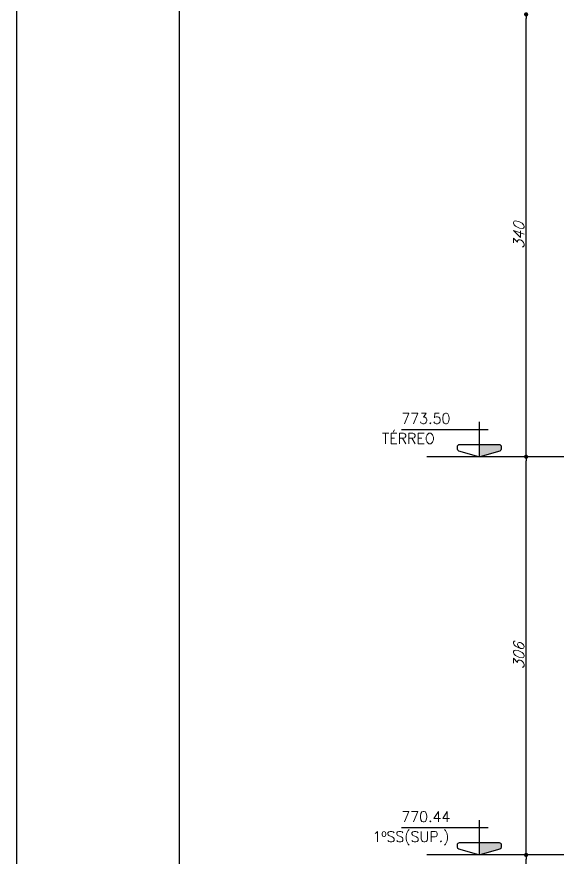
# Model space of a CAD drawing. Extents: x 0 to 6870, y 0 to 4205.
# Drawn here: x 0 to 416, y 2065 to 2711 of the extents above; entities that cross this region are included whole.
import ezdxf
from ezdxf.enums import TextEntityAlignment as Align

# ---------------------------------------------------------------- set-up
doc = ezdxf.new("R2010")
doc.units = 0
doc.header["$LTSCALE"] = 50
doc.header["$MEASUREMENT"] = 0
doc.layers.get('0').update_dxf_attribs({"linetype": 'CONTINUOUS'})
doc.layers.get('DEFPOINTS').update_dxf_attribs({"linetype": 'CONTINUOUS'})
for name, color, linetype in [('F-COTAS', 106, 'CONTINUOUS'), ('F-EIXOS-DET', 1, 'CONTINUOUS'), ('F-MARGEM', 1, 'CONTINUOUS'), ('F-NÍVEL-VISTA', 2, 'CONTINUOUS'), ('F-TEXTO', 6, 'CONTINUOUS')]:
    doc.layers.add(name, color=color, linetype=linetype)
doc.styles.add('CP-TEXT-INCL', font='romans.shx', dxfattribs={"oblique": 20})
doc.styles.add('MCP', font='romans.shx')
doc.dimstyles.new('CP-COTAS-50', dxfattribs={"dimscale": 0.64, "dimtxt": 12.5, "dimasz": 5, "dimexe": 5, "dimexo": 5, "dimgap": 2.5, "dimtad": 1, "dimdec": 1, "dimdsep": 46, "dimtxsty": 'CP-TEXT-INCL', "dimblk1": 'DOT', "dimblk2": 'DOT', "dimsah": 1, "dimcen": 9, "dimclrd": 256, "dimclre": 256, "dimclrt": 256, "dimadec": 0, "dimazin": 0, "dimtfac": 1, "dimtdec": 1, "dimtmove": 2, "dimatfit": 3, "dimldrblk": 'DOT', "dimfxl": 5, "dimtolj": 1, "dimarcsym": 0})

# ---------------------------------------------------------------- blocks, each defined once
blk = doc.blocks.new('A0-1L')
at = {"layer": 'F-MARGEM', "color": 2}
blk.add_line((0, 0), (0, 84.1), dxfattribs=at)
blk.add_lwpolyline([(0, 84.1), (137.4, 84.1), (137.4, 0), (0, 0)], close=True, dxfattribs=at)
at = {"layer": 'F-MARGEM', "color": 7}
blk.add_lwpolyline([(2.5, 83.1), (136.4, 83.1), (136.4, 1), (2.5, 1)], close=True, dxfattribs=at)
blk = doc.blocks.new('_DOT')
at = {"color": 0, "linetype": 'ByBlock'}
blk.add_line((-0.5, 0), (-1, 0), dxfattribs=at)
at = {"color": 0, "linetype": 'ByBlock', "const_width": 0.5}
blk.add_lwpolyline([(-0.25, 0, 1), (0.25, 0, 1)], format="xyb", close=True, dxfattribs=at)
blk = doc.blocks.new('*D515')
at = {"layer": 'DEFPOINTS', "color": 0, "linetype": 'Continuous', "transparency": 16777216}
for p in [(391.2, 2373), (391.2, 2373), (391.2, 2067)]:
    blk.add_point(p, dxfattribs=at)
at = {"layer": 'F-COTAS', "linetype": 'Continuous', "lineweight": -2, "transparency": 16777216}
blk.add_line((391.2, 2070.2), (391.2, 2369.8), dxfattribs=at)
at = {"layer": 'F-COTAS', "linetype": 'Continuous', "lineweight": -2, "transparency": 16777216, "xscale": 3.2, "yscale": 3.2, "zscale": 3.2}
for p, rotation in [((391.2, 2373), 90), ((391.2, 2067), 270)]:
    blk.add_blockref('_DOT', p, dxfattribs=dict(at, rotation=rotation))
at = {"layer": 'F-COTAS', "linetype": 'Continuous', "transparency": 16777216, "insert": (385.6, 2220), "char_height": 8, "attachment_point": 5, "rotation": 90, "style": 'CP-TEXT-INCL'}
blk.add_mtext('\\A1;306', dxfattribs=at)
blk = doc.blocks.new('Nível - Vista')
at = {"layer": 'F-NÍVEL-VISTA'}
blk.add_hatch(color=71, dxfattribs=at).paths.add_polyline_path([(0, 0.238), (-0.38, 0.238, 0.414214), (-0.42, 0.198), (-0.42, 0.148, 0.331206), (-0.391, 0.11), (-0.011, 0.002, 0.072993), (0, 0)])
at = {"layer": 'F-NÍVEL-VISTA', "color": 2}
for p, q in [((0, 0.67), (0, 0)), ((-0.168, 0.521), (1.493, 0.521))]:
    blk.add_line(p, q, dxfattribs=at)
blk.add_lwpolyline([(-0.011, 0.002, 0.146769), (0.011, 0.002), (0.391, 0.11, 0.331206), (0.42, 0.148), (0.42, 0.198, 0.414214), (0.38, 0.238), (-0.38, 0.238, 0.414214), (-0.42, 0.198), (-0.42, 0.148, 0.331206), (-0.391, 0.11), (-0.011, 0.002, 0.146769), (0.011, 0.002)], format="xyb", dxfattribs=at)
at = {"layer": 'F-TEXTO', "color": 3, "style": 'MCP'}
for tag, p in [('NÍVEL', (1.026, 0.636)), ('NÍVEL_DETALHE', (1.02, 0.186))]:
    blk.add_attdef(tag, text='', height=0.2, dxfattribs=at).set_placement(p, align=Align.CENTER)
blk = doc.blocks.new('*D526')
at = {"layer": 'DEFPOINTS', "color": 0, "linetype": 'Continuous', "transparency": 16777216}
for p in [(391.2, 2067), (391.2, 2067), (391.2, 1887)]:
    blk.add_point(p, dxfattribs=at)
at = {"layer": 'F-COTAS', "linetype": 'Continuous', "lineweight": -2, "transparency": 16777216}
blk.add_line((391.2, 1890.2), (391.2, 2063.8), dxfattribs=at)
at = {"layer": 'F-COTAS', "linetype": 'Continuous', "lineweight": -2, "transparency": 16777216, "xscale": 3.2, "yscale": 3.2, "zscale": 3.2}
for p, rotation in [((391.2, 2067), 90), ((391.2, 1887), 270)]:
    blk.add_blockref('_DOT', p, dxfattribs=dict(at, rotation=rotation))
at = {"layer": 'F-COTAS', "linetype": 'Continuous', "transparency": 16777216, "insert": (385.6, 1977), "char_height": 8, "attachment_point": 5, "rotation": 90, "style": 'CP-TEXT-INCL'}
blk.add_mtext('\\A1;180', dxfattribs=at)
blk = doc.blocks.new('*D528')
at = {"layer": 'DEFPOINTS', "color": 0, "linetype": 'Continuous', "transparency": 16777216}
for p in [(391.2, 2713), (391.2, 2713), (391.2, 2373)]:
    blk.add_point(p, dxfattribs=at)
at = {"layer": 'F-COTAS', "linetype": 'Continuous', "lineweight": -2, "transparency": 16777216}
blk.add_line((391.2, 2376.2), (391.2, 2709.8), dxfattribs=at)
at = {"layer": 'F-COTAS', "linetype": 'Continuous', "lineweight": -2, "transparency": 16777216, "xscale": 3.2, "yscale": 3.2, "zscale": 3.2}
for p, rotation in [((391.2, 2713), 90), ((391.2, 2373), 270)]:
    blk.add_blockref('_DOT', p, dxfattribs=dict(at, rotation=rotation))
at = {"layer": 'F-COTAS', "linetype": 'Continuous', "transparency": 16777216, "insert": (385.6, 2543), "char_height": 8, "attachment_point": 5, "rotation": 90, "style": 'CP-TEXT-INCL'}
blk.add_mtext('\\A1;340', dxfattribs=at)

msp = doc.modelspace()

# ---------------------------------------------------------------- linework, layer by layer
at = {"layer": 'F-EIXOS-DET'}
for points in [[(425, 2373), (315, 2373)], [(425, 2067), (315, 2067)]]:
    msp.add_lwpolyline(points, dxfattribs=at)

# ---------------------------------------------------------------- block references
at = {"layer": 'F-MARGEM', "xscale": 50, "yscale": 50, "zscale": 50}
msp.add_blockref('A0-1L', (0, 0), dxfattribs=at)
at = {"layer": 'F-NÍVEL-VISTA', "linetype": 'Continuous'}
ref = msp.add_blockref('Nível - Vista', (355.25, 2373), dxfattribs=dict(at, xscale=-40, yscale=40, zscale=40))
ref.add_attrib('NÍVEL', '773.50', dxfattribs={"layer": 'F-TEXTO', "color": 3, "height": 8, "style": 'MCP'}).set_placement((314.2, 2398.43), align=Align.CENTER)
ref = msp.add_blockref('Nível - Vista', (355.25, 2067), dxfattribs=dict(at, xscale=-40, yscale=40, zscale=40))
ref.add_attrib('NÍVEL', '770.44', dxfattribs={"layer": 'F-TEXTO', "color": 3, "height": 8, "style": 'MCP'}).set_placement((314.2, 2092.43), align=Align.CENTER)

# ---------------------------------------------------------------- texts
at = {"layer": 'F-TEXTO', "color": 3, "style": 'MCP'}
for s, p in [('TÉRREO', (300.78, 2383.07)), ('1ºSS(SUP.)', (302.74, 2077.07))]:
    msp.add_text(s, height=8, dxfattribs=at).set_placement(p, align=Align.CENTER)

# ---------------------------------------------------------------- dimensions: what is measured, and where the dimension line sits
at = {"layer": 'F-COTAS', "linetype": 'Continuous'}
for base, p1, p2, picture, middle in [((391.2, 2713), (391.2, 2373), (391.2, 2713), '*D528', (385.6, 2543)), ((391.2, 2373), (391.2, 2067), (391.2, 2373), '*D515', (385.6, 2220)), ((391.2, 2067), (391.2, 1887), (391.2, 2067), '*D526', (385.6, 1977))]:
    dim = msp.add_linear_dim(base=base, p1=p1, p2=p2, angle=90, dimstyle='CP-COTAS-50', dxfattribs=at)
    dim.commit()
    dim.dimension.update_dxf_attribs({"geometry": picture, "text_midpoint": middle})

doc.saveas('drawing.dxf')
